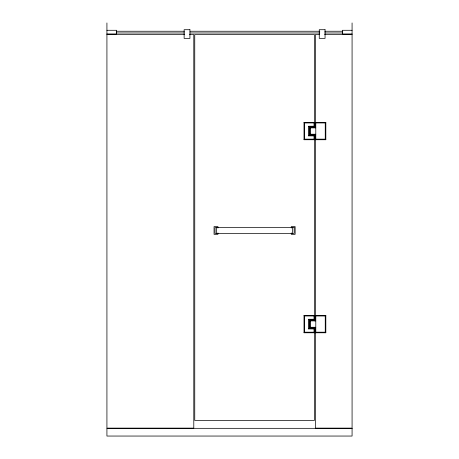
<?xml version="1.0" encoding="UTF-8"?>
<svg xmlns="http://www.w3.org/2000/svg" width="459" height="459" viewBox="0 0 459 459"><rect width="100%" height="100%" fill="white"/><g stroke="black" fill="none" stroke-linecap="round" stroke-linejoin="round"><path stroke-width="0.69" d="M314.627 122.364L304.013 122.364L304.592 122.943L314.048 122.943L314.627 122.364L314.627 126.804L309.223 126.804L308.643 126.225L314.048 126.225L314.627 126.804M314.627 135.296L314.048 135.875L308.643 135.875L309.223 135.296L314.627 135.296L314.627 139.737L304.013 139.737L304.592 139.157L304.592 122.943M310.382 134.235L315.786 134.235L315.207 134.814L309.802 134.814L310.382 134.235L310.382 127.866L309.802 127.286L315.207 127.286L315.786 127.866L310.382 127.866M315.207 134.814L315.207 139.737L325.827 139.737L325.247 139.157L325.247 122.943L325.827 122.364L315.207 122.364L315.207 127.286M315.207 139.737L315.786 139.157L315.786 122.943L315.207 122.364M314.627 315.402L304.013 315.402L304.592 315.981L314.048 315.981L314.627 315.402L314.627 319.843L309.223 319.843L308.643 319.263L314.048 319.263L314.627 319.843M314.627 328.334L314.048 328.914L308.643 328.914L309.223 328.334L314.627 328.334L314.627 332.775L304.013 332.775L304.592 332.196L304.592 315.981M310.382 327.273L315.786 327.273L315.207 327.852L309.802 327.852L310.382 327.273L310.382 320.904L309.802 320.325L315.207 320.325L315.786 320.904L310.382 320.904M315.207 327.852L315.207 332.775L325.827 332.775L325.247 332.196L325.247 315.981L325.827 315.402L315.207 315.402L315.207 320.325M315.207 332.775L315.786 332.196L315.786 315.981L315.207 315.402M106.924 30.288L116.575 30.288L116.575 33.955L106.924 33.955M352.076 30.288L342.425 30.288L342.425 33.955L352.076 33.955M116.242 31.252L184.34 31.252M190.072 31.252L319.82 31.252M324.84 31.252L342.758 31.252M116.242 32.991L184.34 32.991M190.072 32.991L319.82 32.991M324.84 32.991L342.758 32.991M106.924 34.534L184.529 34.534M189.515 34.534L193.79 34.534L193.79 428.138L106.924 428.138L106.924 22.95M319.636 34.534L315.402 34.534L315.402 127.017M324.57 34.534L352.076 34.534M315.786 122.943L325.247 122.943M304.592 139.157L314.048 139.157L314.627 139.737M315.786 139.157L325.247 139.157M315.786 315.981L325.247 315.981M304.592 332.196L314.048 332.196L314.627 332.775M315.786 332.196L325.247 332.196M352.076 22.95L352.076 428.138L315.402 428.138L315.402 327.76M325.827 122.364L325.827 139.737M325.827 315.402L325.827 332.775M315.402 134.906L315.402 320.594M314.438 127.602L314.438 34.534L194.754 34.534L194.754 420.415L314.438 420.415L314.438 327.342M314.438 134.762L314.438 320.898M314.048 122.943L314.048 126.225M314.048 135.875L314.048 139.157M314.048 315.981L314.048 319.263M314.048 328.914L314.048 332.196M309.802 127.286L309.802 134.814M309.802 320.325L309.802 327.852M309.223 126.804L309.223 135.296M309.223 319.843L309.223 328.334M308.643 126.225L308.643 135.875M308.643 319.263L308.643 328.914M304.013 122.364L304.013 139.737M304.013 315.402L304.013 332.775M292.635 227.572L292.635 233.361M291.27 228.008L291.27 226.603L295.131 226.603L295.131 234.325L291.27 234.325L291.27 232.92M217.916 228.008L217.916 226.603L214.055 226.603L214.055 234.325L217.916 234.325L217.916 232.92M216.55 227.572L216.55 233.361M189.928 29.709L184.134 29.709L184.134 38.395L189.928 38.395L189.928 29.709M325.052 29.709L319.263 29.709L319.263 38.395L325.052 38.395L325.052 29.709M294.167 227.572L215.024 227.572L215.024 233.361L294.167 233.361L294.167 227.572M352.076 428.327L106.924 428.327L106.924 436.05L352.076 436.05L352.076 428.327"/></g></svg>
